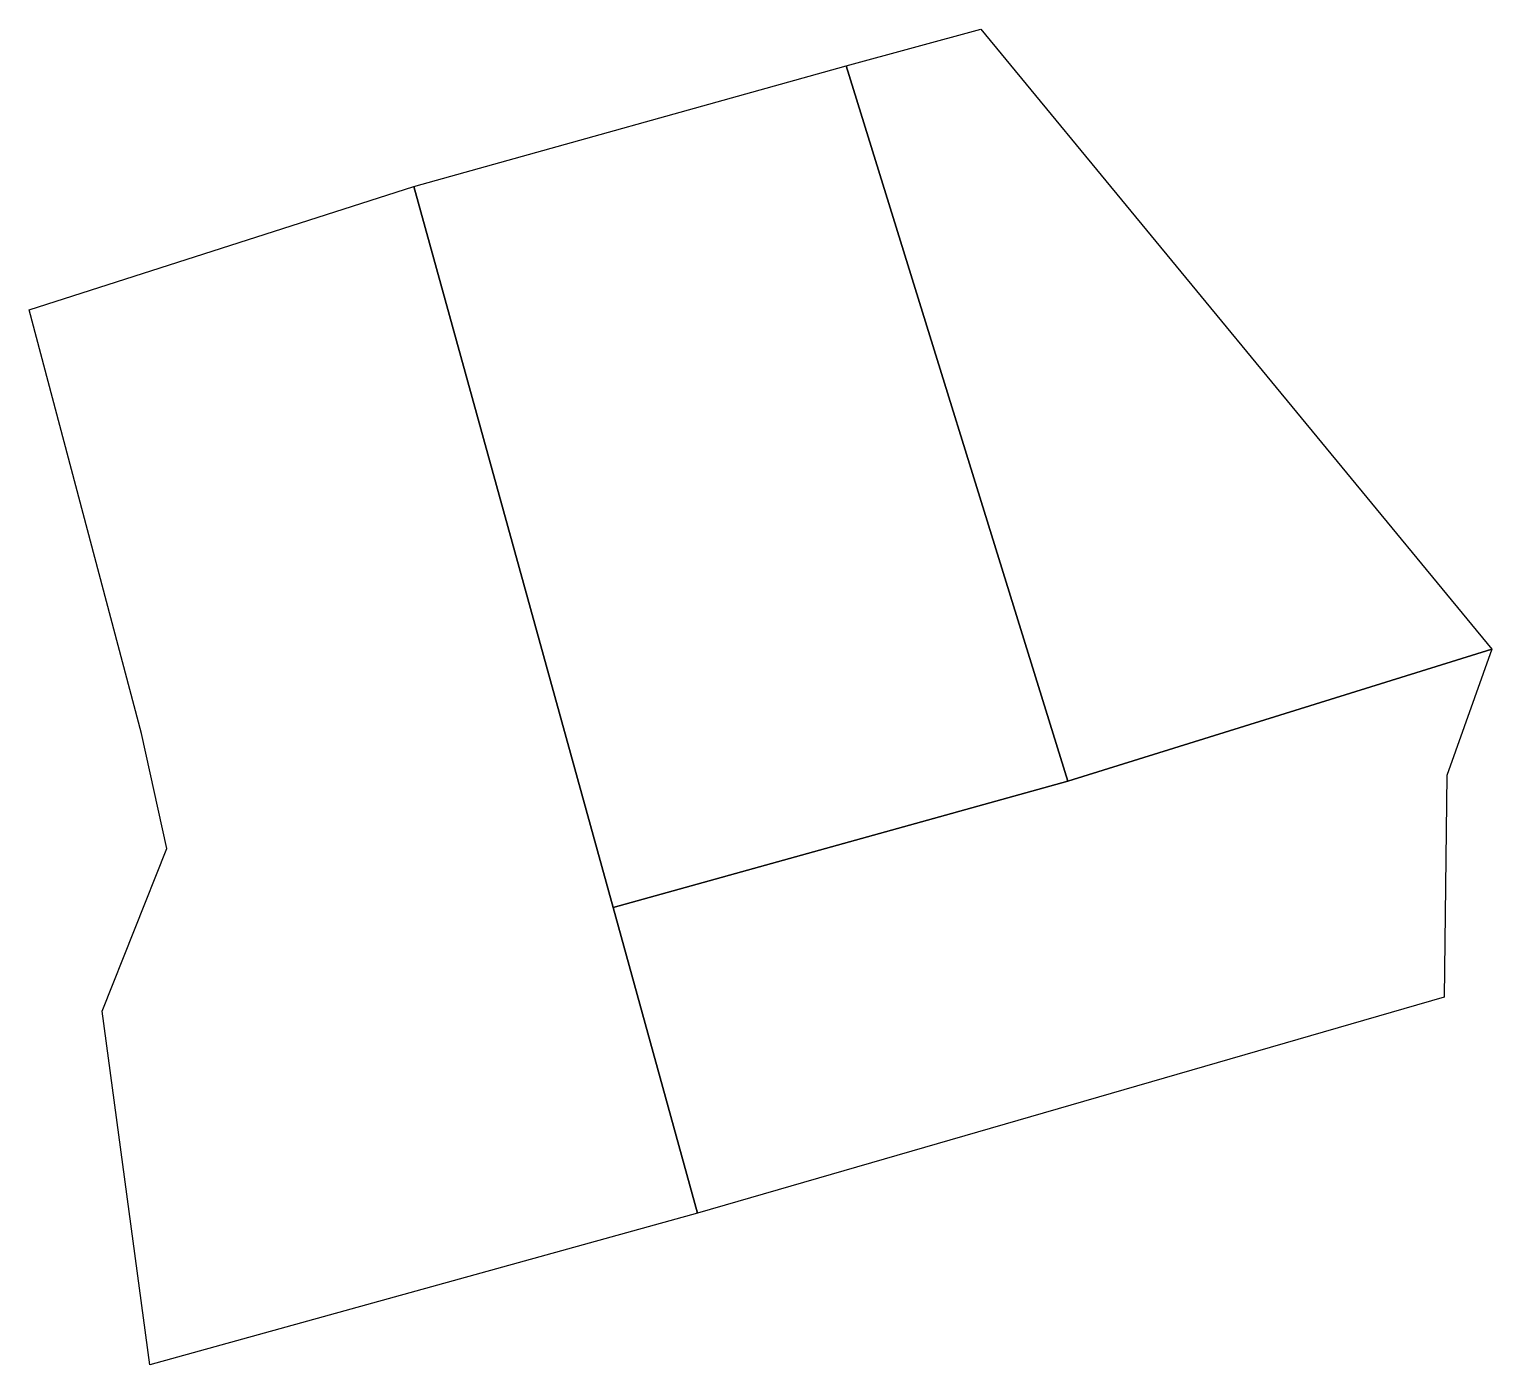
# Model space of a CAD drawing. Header units: feet. Extents: x 2310504 to 2314247, y 170221 to 173639.
import ezdxf

# ---------------------------------------------------------------- set-up
doc = ezdxf.new("R2010")
doc.units = ezdxf.units.FT
doc.header["$MEASUREMENT"] = 0
doc.layers.add('C-PROP-LINE', color=230, linetype='Continuous')

msp = doc.modelspace()

# ---------------------------------------------------------------- linework, layer by layer
at = {"layer": 'C-PROP-LINE', "flags": 128}
for points in [[(2314247.2, 172052.2), (2313162.4, 171714.7), (2312594.9, 173545.8), (2312939.7, 173639.1)], [(2313162.4, 171714.7), (2311998.6, 171391.6), (2311488.5, 173237), (2312594.9, 173545.8)], [(2311488.5, 173237), (2311998.6, 171391.6), (2312214.1, 170608.9), (2310813.2, 170221.2), (2310691.1, 171125.9), (2310856.3, 171542.4), (2310791.7, 171836.8), (2310504.3, 172921.1)], [(2313162.4, 171714.7), (2314247.2, 172052.2), (2314132.2, 171729.1), (2314125.1, 171161.8), (2312214.1, 170608.9), (2311998.6, 171391.6)]]:
    msp.add_lwpolyline(points, close=True, dxfattribs=at)

doc.saveas('drawing.dxf')
